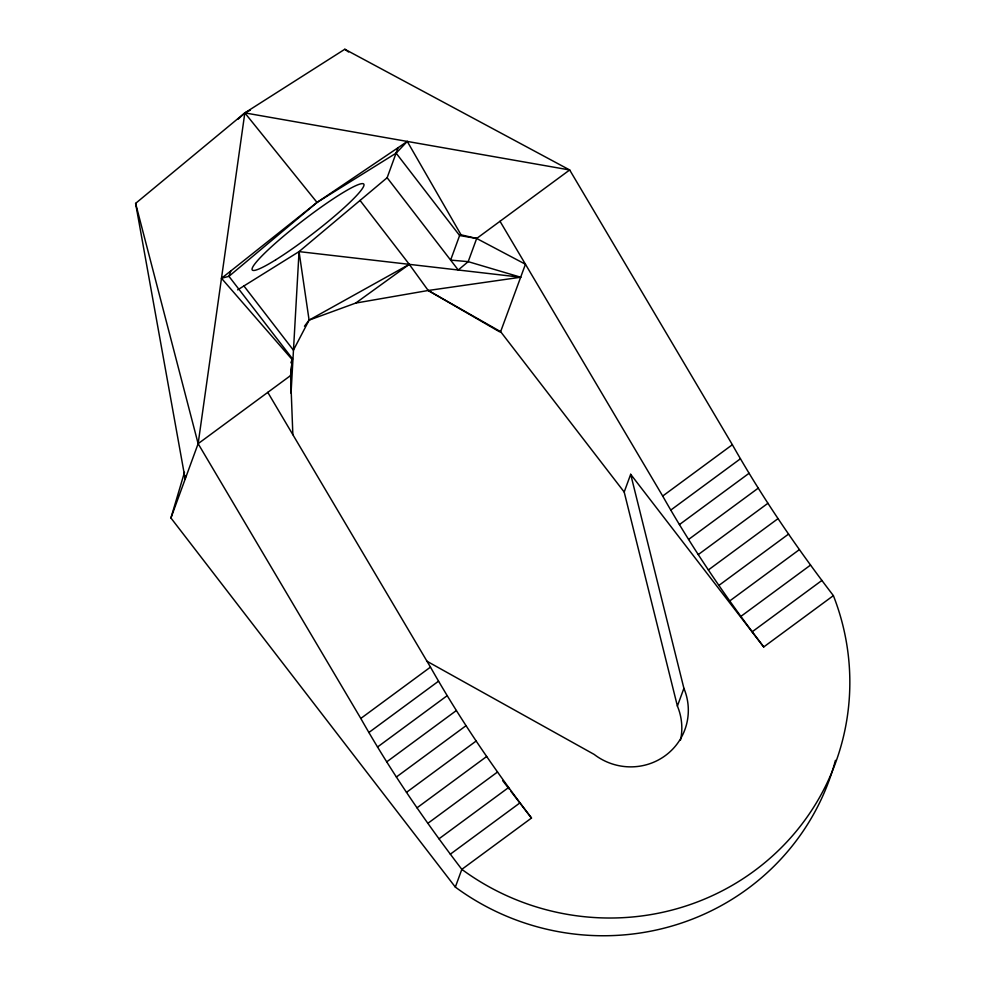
<?xml version="1.0" encoding="UTF-8"?>
<svg xmlns="http://www.w3.org/2000/svg" width="985" height="985" viewBox="0 0 985 985"><rect width="100%" height="100%" fill="white"/><g stroke="black" fill="none" stroke-linecap="round" stroke-linejoin="round"><path stroke-width="1.48" d="M135.598 203.39L198.133 443.681L360.805 718.447C390.651 771.193 425.04 821.256 461.83 869.361A244.366 238.666 20.1 0 0 754.264 870.925A244.366 238.666 20.1 0 0 833.384 595.63C796.582 547.525 762.193 497.462 732.36 444.715L569.675 169.962L344.824 49.25L244.834 112.893L135.598 203.39L185.192 479.03L185.278 475.964M291.043 393.175L299.046 251.606L387.142 177.719L398.051 147.738L407.261 141.421L461.042 234.812L476.678 238.469L525.448 264.239L500.626 331.674L624.194 492.032L677.397 706.06A58.644 57.278 20.1 0 1 680.537 740.018M398.051 147.738L317.035 202.442L230.835 270.949L228.939 276.317L292.41 358.7L290.6 375.556L292.853 434.68M835.452 760.346A244.366 238.666 20.1 0 1 455.341 887.103L170.934 517.987L198.133 443.681L244.834 112.893L250.252 110.234M185.192 479.03L185.722 476.001M170.934 517.987L184.49 472.295M290.907 362.8L292.41 358.7L290.6 375.556L198.133 443.681M238.124 119.173L244.834 112.893L569.675 169.962L476.678 238.469L468.195 261.653L458.247 270.001L387.142 177.719M455.341 887.103L461.83 869.361L531.494 818.042C494.704 769.938 460.315 719.863 430.47 667.116L267.785 392.35M624.194 492.032L630.683 474.29L763.72 646.96L833.384 595.63M677.397 706.06L683.898 688.318L630.683 474.29M304.476 326.22L309.093 320.125L355.683 303.084L428.204 290.489L500.626 331.674L499.567 331.81L428.204 290.489L409.292 264.349L309.093 320.125L293.419 350.192L243.923 285.958M292.003 359.353L221.49 278.287L228.939 276.317L317.035 202.442L396.142 153.143L407.261 141.421M221.49 278.287L230.835 270.949M360.805 718.447L430.47 667.116M763.72 646.96C726.918 598.855 692.529 548.793 662.696 496.046L732.36 444.715M368.87 732.508L438.534 681.189M670.748 510.107L740.424 458.776M377.514 747.012L447.178 695.681M679.404 524.611L749.068 473.28M386.699 761.873L456.363 710.542M688.589 539.46L758.253 488.141M396.376 777.005L466.04 725.686M698.254 554.604L767.931 503.273M406.497 792.346L476.161 741.028M708.375 569.946L778.039 518.627M417.012 807.823L486.676 756.492M718.89 585.422L788.554 534.092M427.847 823.337L497.511 772.018M729.737 600.936L799.401 549.605M438.978 838.814L508.642 787.495M740.855 616.413L810.52 565.094M450.317 854.192L519.981 802.861M752.208 631.779L821.872 580.461M355.683 303.084L409.292 264.349L360.03 200.423M237.619 289.885L299.046 251.606L520.696 277.228L428.204 290.489M461.042 234.812L459.613 235.526L450.613 260.102L468.195 261.653L520.696 277.228M476.678 238.469L459.613 235.526L396.142 153.143M426.616 661.058L594.177 754.424A58.644 57.278 20.1 0 0 665.38 755.569A58.644 57.278 20.1 0 0 683.898 688.318M344.824 49.25L348.542 51.983M244.834 112.893L317.035 202.442M502.658 780.612L509.171 789.059M511.03 791.484L531.494 818.042M500.011 221.28L662.696 496.046M299.046 251.606L309.093 320.125M275.677 259.843A70.378 8.212 -37.6 0 0 363.773 185.968A70.378 8.212 -37.6 0 0 284.677 235.255A70.378 8.212 -37.6 0 0 275.677 259.843"/></g></svg>
